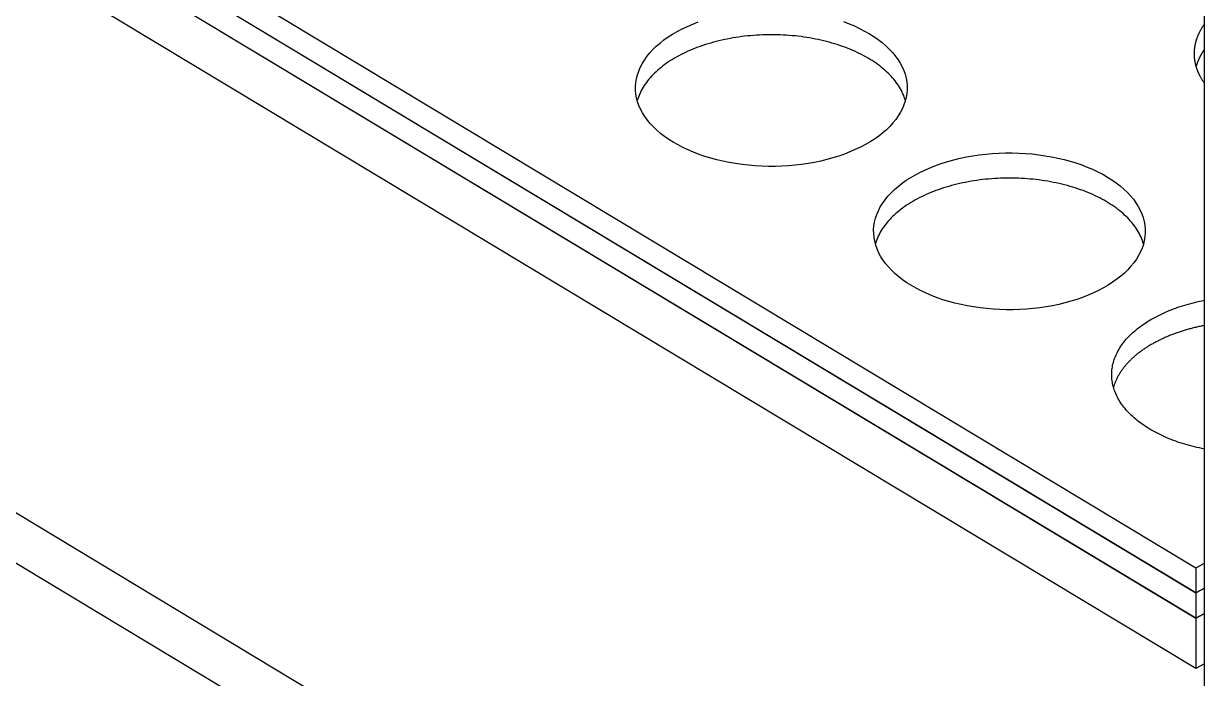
# Model space of a CAD drawing. Extents: x 2.5 to 24.6, y 0.9 to 36.2.
# Drawn here: x 10.729 to 15.51, y 6.197 to 8.848 of the extents above; entities that cross this region are included whole.
import ezdxf

# ---------------------------------------------------------------- set-up
doc = ezdxf.new("R2010")
doc.units = 0
doc.layers.get('0').update_dxf_attribs({"linetype": 'CONTINUOUS'})
doc.layers.add('RAILS', color=254, linetype='CONTINUOUS')

# ---------------------------------------------------------------- blocks, each defined once
blk = doc.blocks.new('A$C41153C96')
at = {"color": 0, "linetype": 'CONTINUOUS', "extrusion": (1e-16, 0.816497, 0.57735)}
for p, q in [((8.6871, -5.0038), (8.6871, 14.388)), ((0.6922, 4.8906), (8.6527, 0.0989)), ((0.6922, 4.7885), (8.6527, -0.0032)), ((8.6527, -0.0032), (0.6922, 4.7885)), ((0.6922, 4.6864), (8.6527, -0.1053)), ((8.6527, -0.1053), (0.6922, 4.6864)), ((8.6527, -0.3094), (0.6922, 4.4823)), ((0.6922, 2.2369), (8.6527, -2.5547)), ((8.6527, -2.7589), (0.6922, 2.0328)), ((8.6527, 0.0989), (8.6871, 0.1179)), ((8.6527, 0.0989), (8.6527, -0.0032)), ((8.6527, -0.0032), (8.6871, 0.0158)), ((8.6871, 0.0158), (8.6527, -0.0032)), ((8.6527, -0.0032), (8.6527, -0.1053)), ((8.6527, -0.1053), (8.6871, -0.0862)), ((8.6871, -0.0862), (8.6527, -0.1053)), ((8.6527, -0.1053), (8.6527, -0.3094)), ((8.6871, -0.2903), (8.6527, -0.3094))]:
    blk.add_line(p, q, dxfattribs=at)
at = {"color": 0, "linetype": 'CONTINUOUS'}
for points in [[(7.3142, 1.8124, 0), (7.2943, 1.8019, 0), (7.2735, 1.7919, 0), (7.2519, 1.7826, 0), (7.2295, 1.7739, 0), (7.2064, 1.7658, 0), (7.1826, 1.7584, 0), (7.1583, 1.7517, 0), (7.1334, 1.7457, 0), (7.108, 1.7404, 0), (7.0822, 1.7358, 0), (7.056, 1.732, 0), (7.0296, 1.7289, 0), (7.0029, 1.7265, 0), (6.976, 1.7249, 0), (6.949, 1.7241, 0), (6.9221, 1.7241, 0), (6.8951, 1.7248, 0), (6.8682, 1.7263, 0), (6.8415, 1.7285, 0), (6.815, 1.7315, 0), (6.7888, 1.7352, 0), (6.7629, 1.7397, 0), (6.7375, 1.7449, 0), (6.7125, 1.7508, 0), (6.6881, 1.7574, 0), (6.6642, 1.7647, 0), (6.641, 1.7726, 0), (6.6185, 1.7812, 0), (6.5968, 1.7905, 0), (6.5758, 1.8003, 0), (6.5557, 1.8108, 0), (6.5366, 1.8217, 0), (6.5184, 1.8332, 0), (6.5012, 1.8453, 0), (6.485, 1.8577, 0), (6.4699, 1.8707, 0), (6.456, 1.884, 0), (6.4432, 1.8977, 0), (6.4315, 1.9118, 0), (6.4211, 1.9262, 0), (6.4119, 1.9408, 0), (6.404, 1.9557, 0), (6.3973, 1.9708, 0), (6.392, 1.9861, 0), (6.3879, 2.0015, 0), (6.3852, 2.017, 0), (6.3837, 2.0326, 0), (6.3836, 2.0482, 0), (6.3849, 2.0637, 0), (6.3874, 2.0793, 0), (6.3913, 2.0947, 0), (6.3964, 2.11, 0), (6.4029, 2.1251, 0), (6.4107, 2.14, 0), (6.4196, 2.1547, 0), (6.4299, 2.1692, 0), (6.4413, 2.1833, 0), (6.454, 2.197, 0), (6.4678, 2.2104, 0), (6.4827, 2.2234, 0), (6.4987, 2.236, 0), (6.5157, 2.2481, 0), (6.5338, 2.2597, 0), (6.5528, 2.2707, 0), (6.5727, 2.2812, 0), (6.5935, 2.2912, 0), (6.6152, 2.3005, 0), (6.6376, 2.3092, 0)], [(7.226, 2.3104, 0), (7.2485, 2.3018, 0), (7.2703, 2.2926, 0), (7.2912, 2.2828, 0), (7.3113, 2.2723, 0), (7.3304, 2.2614, 0), (7.3487, 2.2498, 0), (7.3659, 2.2378, 0), (7.382, 2.2253, 0), (7.3971, 2.2124, 0), (7.4111, 2.1991, 0), (7.4239, 2.1854, 0), (7.4355, 2.1713, 0), (7.4459, 2.1569, 0), (7.4551, 2.1423, 0), (7.463, 2.1274, 0), (7.4697, 2.1123, 0), (7.4751, 2.097, 0), (7.4791, 2.0816, 0), (7.4819, 2.0661, 0), (7.4833, 2.0505, 0), (7.4834, 2.0349, 0), (7.4822, 2.0194, 0), (7.4796, 2.0038, 0), (7.4758, 1.9884, 0), (7.4706, 1.9731, 0), (7.4641, 1.958, 0), (7.4564, 1.943, 0), (7.4474, 1.9284, 0), (7.4372, 1.9139, 0), (7.4257, 1.8998, 0), (7.4131, 1.8861, 0), (7.3993, 1.8726, 0), (7.3844, 1.8597, 0), (7.3684, 1.8471, 0), (7.3513, 1.835, 0), (7.3333, 1.8234, 0), (7.3142, 1.8124, 0)], [(8.6871, 2.0612, 0), (8.6858, 2.063, 0), (8.6846, 2.0647, 0), (8.6834, 2.0665, 0), (8.6822, 2.0683, 0), (8.6811, 2.0701, 0), (8.6799, 2.0719, 0), (8.6788, 2.0737, 0), (8.6777, 2.0755, 0), (8.6766, 2.0773, 0), (8.6755, 2.0791, 0), (8.6745, 2.0809, 0), (8.6735, 2.0827, 0), (8.6725, 2.0846, 0), (8.6715, 2.0864, 0), (8.6705, 2.0882, 0), (8.6695, 2.09, 0), (8.6686, 2.0919, 0), (8.6677, 2.0937, 0), (8.6668, 2.0956, 0), (8.6659, 2.0974, 0), (8.6651, 2.0993, 0), (8.6642, 2.1011, 0), (8.6634, 2.1029, 0), (8.6626, 2.1048, 0), (8.6618, 2.1067, 0), (8.6611, 2.1085, 0), (8.6603, 2.1104, 0), (8.6596, 2.1122, 0), (8.6589, 2.1141, 0), (8.6582, 2.116, 0), (8.6576, 2.1179, 0), (8.6569, 2.1197, 0), (8.6563, 2.1216, 0), (8.6557, 2.1235, 0), (8.6551, 2.1254, 0), (8.6545, 2.1273, 0), (8.654, 2.1292, 0), (8.6534, 2.131, 0), (8.6529, 2.1329, 0), (8.6525, 2.1348, 0), (8.652, 2.1367, 0), (8.6515, 2.1386, 0), (8.6511, 2.1405, 0), (8.6507, 2.1424, 0), (8.6503, 2.1443, 0), (8.65, 2.1462, 0), (8.6496, 2.1481, 0), (8.6493, 2.15, 0), (8.649, 2.1519, 0), (8.6487, 2.1538, 0), (8.6484, 2.1557, 0), (8.6482, 2.1576, 0), (8.6479, 2.1595, 0), (8.6477, 2.1614, 0), (8.6475, 2.1633, 0), (8.6474, 2.1653, 0), (8.6472, 2.1672, 0), (8.6471, 2.1691, 0), (8.647, 2.171, 0), (8.6469, 2.1729, 0), (8.6468, 2.1748, 0), (8.6468, 2.1767, 0), (8.6467, 2.1786, 0), (8.6467, 2.1806, 0), (8.6467, 2.1825, 0), (8.6468, 2.1844, 0), (8.6468, 2.1863, 0), (8.6469, 2.1882, 0), (8.647, 2.1901, 0), (8.6471, 2.192, 0), (8.6472, 2.1939, 0), (8.6474, 2.1958, 0), (8.6475, 2.1978, 0), (8.6477, 2.1997, 0), (8.6479, 2.2016, 0), (8.6482, 2.2035, 0), (8.6484, 2.2054, 0), (8.6487, 2.2073, 0), (8.649, 2.2092, 0), (8.6493, 2.2111, 0), (8.6496, 2.213, 0), (8.65, 2.2149, 0), (8.6503, 2.2168, 0), (8.6507, 2.2187, 0), (8.6511, 2.2206, 0), (8.6515, 2.2225, 0), (8.652, 2.2244, 0), (8.6525, 2.2263, 0), (8.6529, 2.2282, 0), (8.6534, 2.2301, 0), (8.654, 2.2319, 0), (8.6545, 2.2338, 0), (8.6551, 2.2357, 0), (8.6557, 2.2376, 0), (8.6563, 2.2395, 0), (8.6569, 2.2414, 0), (8.6576, 2.2432, 0), (8.6582, 2.2451, 0), (8.6589, 2.247, 0), (8.6596, 2.2489, 0), (8.6603, 2.2507, 0), (8.6611, 2.2526, 0), (8.6618, 2.2544, 0), (8.6626, 2.2563, 0), (8.6634, 2.2582, 0), (8.6642, 2.26, 0), (8.6651, 2.2619, 0), (8.6659, 2.2637, 0), (8.6668, 2.2656, 0), (8.6677, 2.2674, 0), (8.6686, 2.2692, 0), (8.6695, 2.2711, 0), (8.6705, 2.2729, 0), (8.6715, 2.2747, 0), (8.6725, 2.2765, 0), (8.6735, 2.2784, 0), (8.6745, 2.2802, 0), (8.6755, 2.282, 0), (8.6766, 2.2838, 0), (8.6777, 2.2856, 0), (8.6788, 2.2874, 0), (8.6799, 2.2892, 0), (8.6811, 2.291, 0), (8.6822, 2.2928, 0), (8.6834, 2.2946, 0), (8.6846, 2.2964, 0), (8.6858, 2.2982, 0), (8.6871, 2.2999, 0)], [(7.4764, 1.9905, 0), (7.4743, 1.9974, 0), (7.472, 2.0043, 0), (7.4694, 2.0111, 0), (7.4665, 2.0179, 0), (7.4634, 2.0246, 0), (7.46, 2.0314, 0), (7.4564, 2.038, 0), (7.4525, 2.0446, 0), (7.4483, 2.0512, 0), (7.444, 2.0577, 0), (7.4393, 2.0642, 0), (7.4344, 2.0706, 0), (7.4293, 2.0769, 0), (7.424, 2.0832, 0), (7.4184, 2.0894, 0), (7.4125, 2.0955, 0), (7.4065, 2.1016, 0), (7.4002, 2.1076, 0), (7.3936, 2.1134, 0), (7.3869, 2.1193, 0), (7.3799, 2.125, 0), (7.3727, 2.1306, 0), (7.3653, 2.1362, 0), (7.3577, 2.1416, 0), (7.3499, 2.1469, 0), (7.3419, 2.1522, 0), (7.3337, 2.1573, 0), (7.3253, 2.1623, 0), (7.3167, 2.1673, 0), (7.3079, 2.1721, 0), (7.2989, 2.1768, 0), (7.2898, 2.1814, 0), (7.2805, 2.1859, 0), (7.271, 2.1902, 0), (7.2614, 2.1944, 0), (7.2516, 2.1986, 0), (7.2416, 2.2025, 0), (7.2315, 2.2064, 0), (7.2213, 2.2101, 0), (7.2109, 2.2137, 0), (7.2003, 2.2172, 0), (7.1897, 2.2205, 0), (7.1789, 2.2237, 0), (7.168, 2.2267, 0), (7.157, 2.2296, 0), (7.1459, 2.2324, 0), (7.1346, 2.235, 0), (7.1233, 2.2375, 0), (7.1119, 2.2399, 0), (7.1004, 2.242, 0), (7.0888, 2.2441, 0), (7.0772, 2.246, 0), (7.0655, 2.2477, 0), (7.0537, 2.2494, 0), (7.0418, 2.2508, 0), (7.0299, 2.2521, 0), (7.018, 2.2533, 0), (7.006, 2.2542, 0), (6.994, 2.2551, 0), (6.9819, 2.2558, 0), (6.9698, 2.2563, 0), (6.9577, 2.2567, 0), (6.9456, 2.2569, 0), (6.9335, 2.257, 0), (6.9214, 2.2569, 0), (6.9093, 2.2567, 0), (6.8972, 2.2563, 0), (6.8851, 2.2558, 0), (6.8731, 2.2551, 0), (6.8611, 2.2542, 0), (6.8491, 2.2533, 0), (6.8371, 2.2521, 0), (6.8252, 2.2508, 0), (6.8134, 2.2494, 0), (6.8016, 2.2477, 0), (6.7899, 2.246, 0), (6.7782, 2.2441, 0), (6.7666, 2.242, 0), (6.7551, 2.2399, 0), (6.7437, 2.2375, 0), (6.7324, 2.235, 0), (6.7212, 2.2324, 0), (6.71, 2.2296, 0), (6.699, 2.2267, 0), (6.6881, 2.2237, 0), (6.6774, 2.2205, 0), (6.6667, 2.2172, 0), (6.6562, 2.2137, 0), (6.6458, 2.2101, 0), (6.6355, 2.2064, 0), (6.6254, 2.2025, 0), (6.6155, 2.1986, 0), (6.6057, 2.1944, 0), (6.596, 2.1902, 0), (6.5865, 2.1859, 0), (6.5772, 2.1814, 0), (6.5681, 2.1768, 0), (6.5591, 2.1721, 0), (6.5503, 2.1673, 0), (6.5418, 2.1623, 0), (6.5334, 2.1573, 0), (6.5251, 2.1522, 0), (6.5171, 2.1469, 0), (6.5093, 2.1416, 0), (6.5017, 2.1362, 0), (6.4943, 2.1306, 0), (6.4871, 2.125, 0), (6.4802, 2.1193, 0), (6.4734, 2.1134, 0), (6.4669, 2.1076, 0), (6.4606, 2.1016, 0), (6.4545, 2.0955, 0), (6.4487, 2.0894, 0), (6.4431, 2.0832, 0), (6.4377, 2.0769, 0), (6.4326, 2.0706, 0), (6.4277, 2.0642, 0), (6.4231, 2.0577, 0), (6.4187, 2.0512, 0), (6.4146, 2.0446, 0), (6.4107, 2.038, 0), (6.407, 2.0314, 0), (6.4037, 2.0246, 0), (6.4005, 2.0179, 0), (6.3977, 2.0111, 0), (6.3951, 2.0043, 0), (6.3928, 1.9974, 0), (6.3907, 1.9905, 0)], [(8.6871, 2.1979, 0), (8.6867, 2.1974, 0), (8.6863, 2.1968, 0), (8.686, 2.1963, 0), (8.6856, 2.1958, 0), (8.6853, 2.1953, 0), (8.6849, 2.1948, 0), (8.6846, 2.1942, 0), (8.6842, 2.1937, 0), (8.6839, 2.1932, 0), (8.6835, 2.1927, 0), (8.6832, 2.1922, 0), (8.6828, 2.1917, 0), (8.6825, 2.1911, 0), (8.6822, 2.1906, 0), (8.6818, 2.1901, 0), (8.6815, 2.1896, 0), (8.6811, 2.1891, 0), (8.6808, 2.1885, 0), (8.6805, 2.188, 0), (8.6801, 2.1875, 0), (8.6798, 2.187, 0), (8.6795, 2.1864, 0), (8.6792, 2.1859, 0), (8.6788, 2.1854, 0), (8.6785, 2.1849, 0), (8.6782, 2.1843, 0), (8.6779, 2.1838, 0), (8.6776, 2.1833, 0), (8.6772, 2.1828, 0), (8.6769, 2.1823, 0), (8.6766, 2.1817, 0), (8.6763, 2.1812, 0), (8.676, 2.1807, 0), (8.6757, 2.1801, 0), (8.6754, 2.1796, 0), (8.6751, 2.1791, 0), (8.6748, 2.1786, 0), (8.6745, 2.178, 0), (8.6741, 2.1775, 0), (8.6738, 2.177, 0), (8.6736, 2.1765, 0), (8.6733, 2.1759, 0), (8.673, 2.1754, 0), (8.6727, 2.1749, 0), (8.6724, 2.1743, 0), (8.6721, 2.1738, 0), (8.6718, 2.1733, 0), (8.6715, 2.1728, 0), (8.6712, 2.1722, 0), (8.6709, 2.1717, 0), (8.6707, 2.1712, 0), (8.6704, 2.1706, 0), (8.6701, 2.1701, 0), (8.6698, 2.1696, 0), (8.6696, 2.169, 0), (8.6693, 2.1685, 0), (8.669, 2.168, 0), (8.6687, 2.1674, 0), (8.6685, 2.1669, 0), (8.6682, 2.1664, 0), (8.6679, 2.1658, 0), (8.6677, 2.1653, 0), (8.6674, 2.1648, 0), (8.6671, 2.1642, 0), (8.6669, 2.1637, 0), (8.6666, 2.1632, 0), (8.6664, 2.1626, 0), (8.6661, 2.1621, 0), (8.6659, 2.1616, 0), (8.6656, 2.161, 0), (8.6654, 2.1605, 0), (8.6651, 2.1599, 0), (8.6649, 2.1594, 0), (8.6646, 2.1589, 0), (8.6644, 2.1583, 0), (8.6641, 2.1578, 0), (8.6639, 2.1572, 0), (8.6637, 2.1567, 0), (8.6634, 2.1562, 0), (8.6632, 2.1556, 0), (8.663, 2.1551, 0), (8.6627, 2.1546, 0), (8.6625, 2.154, 0), (8.6623, 2.1535, 0), (8.6621, 2.1529, 0), (8.6618, 2.1524, 0), (8.6616, 2.1519, 0), (8.6614, 2.1513, 0), (8.6612, 2.1508, 0), (8.6609, 2.1502, 0), (8.6607, 2.1497, 0), (8.6605, 2.1492, 0), (8.6603, 2.1486, 0), (8.6601, 2.1481, 0), (8.6599, 2.1475, 0), (8.6597, 2.147, 0), (8.6595, 2.1464, 0), (8.6593, 2.1459, 0), (8.6591, 2.1454, 0), (8.6588, 2.1448, 0), (8.6586, 2.1443, 0), (8.6585, 2.1437, 0), (8.6583, 2.1432, 0), (8.6581, 2.1426, 0), (8.6579, 2.1421, 0), (8.6577, 2.1416, 0), (8.6575, 2.141, 0), (8.6573, 2.1405, 0), (8.6571, 2.1399, 0), (8.6569, 2.1394, 0), (8.6567, 2.1388, 0), (8.6566, 2.1383, 0), (8.6564, 2.1377, 0), (8.6562, 2.1372, 0), (8.656, 2.1366, 0), (8.6558, 2.1361, 0), (8.6557, 2.1355, 0), (8.6555, 2.135, 0), (8.6553, 2.1345, 0), (8.6552, 2.1339, 0), (8.655, 2.1334, 0), (8.6548, 2.1328, 0), (8.6547, 2.1323, 0), (8.6545, 2.1317, 0), (8.6543, 2.1312, 0), (8.6542, 2.1306, 0), (8.654, 2.1301, 0), (8.6539, 2.1295, 0)], [(8.2784, 1.232, 0), (8.2585, 1.2215, 0), (8.2377, 1.2116, 0), (8.216, 1.2022, 0), (8.1936, 1.1935, 0), (8.1705, 1.1855, 0), (8.1468, 1.1781, 0), (8.1224, 1.1714, 0), (8.0975, 1.1653, 0), (8.0721, 1.16, 0), (8.0463, 1.1555, 0), (8.0202, 1.1516, 0), (7.9937, 1.1485, 0), (7.967, 1.1462, 0), (7.9402, 1.1446, 0), (7.9132, 1.1438, 0), (7.8862, 1.1437, 0), (7.8593, 1.1444, 0), (7.8324, 1.1459, 0), (7.8057, 1.1481, 0), (7.7792, 1.1511, 0), (7.753, 1.1548, 0), (7.7271, 1.1593, 0), (7.7016, 1.1645, 0), (7.6767, 1.1704, 0), (7.6522, 1.177, 0), (7.6284, 1.1843, 0), (7.6052, 1.1923, 0), (7.5827, 1.2009, 0), (7.5609, 1.2101, 0), (7.54, 1.22, 0), (7.5199, 1.2304, 0), (7.5008, 1.2414, 0), (7.4825, 1.2529, 0), (7.4653, 1.2649, 0), (7.4492, 1.2774, 0), (7.4341, 1.2903, 0), (7.4201, 1.3036, 0), (7.4073, 1.3174, 0), (7.3957, 1.3314, 0), (7.3853, 1.3458, 0), (7.3761, 1.3605, 0), (7.3681, 1.3754, 0), (7.3615, 1.3905, 0), (7.3561, 1.4057, 0), (7.3521, 1.4211, 0), (7.3493, 1.4366, 0), (7.3479, 1.4522, 0), (7.3478, 1.4678, 0), (7.349, 1.4834, 0), (7.3516, 1.4989, 0), (7.3554, 1.5143, 0), (7.3606, 1.5296, 0), (7.3671, 1.5447, 0), (7.3748, 1.5597, 0), (7.3838, 1.5744, 0), (7.394, 1.5888, 0), (7.4055, 1.6029, 0), (7.4181, 1.6167, 0), (7.4319, 1.6301, 0), (7.4468, 1.6431, 0), (7.4628, 1.6556, 0), (7.4799, 1.6677, 0), (7.4979, 1.6793, 0), (7.517, 1.6904, 0), (7.5369, 1.7009, 0), (7.5577, 1.7108, 0), (7.5793, 1.7201, 0), (7.6017, 1.7288, 0), (7.6248, 1.7369, 0), (7.6486, 1.7443, 0), (7.6729, 1.751, 0), (7.6978, 1.757, 0), (7.7232, 1.7623, 0), (7.749, 1.7669, 0), (7.7752, 1.7708, 0), (7.8017, 1.7738, 0), (7.8283, 1.7762, 0), (7.8552, 1.7778, 0), (7.8822, 1.7786, 0), (7.9091, 1.7787, 0), (7.9361, 1.7779, 0), (7.963, 1.7765, 0), (7.9897, 1.7743, 0), (8.0162, 1.7713, 0), (8.0424, 1.7675, 0), (8.0683, 1.7631, 0), (8.0937, 1.7579, 0), (8.1187, 1.752, 0), (8.1432, 1.7453, 0), (8.167, 1.7381, 0), (8.1902, 1.7301, 0), (8.2127, 1.7215, 0), (8.2345, 1.7122, 0), (8.2554, 1.7024, 0), (8.2754, 1.692, 0), (8.2946, 1.681, 0), (8.3128, 1.6695, 0), (8.33, 1.6575, 0), (8.3462, 1.645, 0), (8.3613, 1.6321, 0), (8.3752, 1.6187, 0), (8.388, 1.605, 0), (8.3997, 1.5909, 0), (8.4101, 1.5766, 0), (8.4193, 1.5619, 0), (8.4272, 1.547, 0), (8.4339, 1.5319, 0), (8.4392, 1.5166, 0), (8.4433, 1.5012, 0), (8.446, 1.4857, 0), (8.4475, 1.4702, 0), (8.4476, 1.4546, 0), (8.4463, 1.439, 0), (8.4438, 1.4235, 0), (8.4399, 1.4081, 0), (8.4348, 1.3927, 0), (8.4283, 1.3776, 0), (8.4206, 1.3627, 0), (8.4116, 1.348, 0), (8.4013, 1.3336, 0), (8.3899, 1.3195, 0), (8.3772, 1.3057, 0), (8.3634, 1.2923, 0), (8.3485, 1.2793, 0), (8.3325, 1.2668, 0), (8.3155, 1.2547, 0), (8.2974, 1.2431, 0), (8.2784, 1.232, 0)], [(8.4405, 1.4102, 0), (8.4384, 1.417, 0), (8.4361, 1.4239, 0), (8.4335, 1.4307, 0), (8.4306, 1.4375, 0), (8.4275, 1.4443, 0), (8.4241, 1.451, 0), (8.4205, 1.4577, 0), (8.4166, 1.4643, 0), (8.4125, 1.4709, 0), (8.4081, 1.4774, 0), (8.4035, 1.4838, 0), (8.3986, 1.4902, 0), (8.3935, 1.4966, 0), (8.3881, 1.5029, 0), (8.3825, 1.5091, 0), (8.3767, 1.5152, 0), (8.3706, 1.5212, 0), (8.3643, 1.5272, 0), (8.3578, 1.5331, 0), (8.351, 1.5389, 0), (8.3441, 1.5446, 0), (8.3369, 1.5502, 0), (8.3295, 1.5558, 0), (8.3219, 1.5612, 0), (8.3141, 1.5666, 0), (8.3061, 1.5718, 0), (8.2979, 1.577, 0), (8.2895, 1.582, 0), (8.2808, 1.5869, 0), (8.2721, 1.5917, 0), (8.2631, 1.5964, 0), (8.254, 1.601, 0), (8.2447, 1.6055, 0), (8.2352, 1.6099, 0), (8.2255, 1.6141, 0), (8.2157, 1.6182, 0), (8.2058, 1.6222, 0), (8.1957, 1.626, 0), (8.1854, 1.6297, 0), (8.175, 1.6333, 0), (8.1645, 1.6368, 0), (8.1538, 1.6401, 0), (8.1431, 1.6433, 0), (8.1322, 1.6464, 0), (8.1212, 1.6493, 0), (8.11, 1.652, 0), (8.0988, 1.6547, 0), (8.0875, 1.6571, 0), (8.0761, 1.6595, 0), (8.0646, 1.6617, 0), (8.053, 1.6637, 0), (8.0413, 1.6656, 0), (8.0296, 1.6674, 0), (8.0178, 1.669, 0), (8.006, 1.6704, 0), (7.9941, 1.6718, 0), (7.9821, 1.6729, 0), (7.9701, 1.6739, 0), (7.9581, 1.6747, 0), (7.9461, 1.6754, 0), (7.934, 1.676, 0), (7.9219, 1.6764, 0), (7.9098, 1.6766, 0), (7.8977, 1.6767, 0), (7.8856, 1.6766, 0), (7.8735, 1.6764, 0), (7.8614, 1.676, 0), (7.8493, 1.6754, 0), (7.8372, 1.6747, 0), (7.8252, 1.6739, 0), (7.8132, 1.6729, 0), (7.8013, 1.6718, 0), (7.7894, 1.6704, 0), (7.7775, 1.669, 0), (7.7657, 1.6674, 0), (7.754, 1.6656, 0), (7.7424, 1.6637, 0), (7.7308, 1.6617, 0), (7.7193, 1.6595, 0), (7.7079, 1.6571, 0), (7.6966, 1.6547, 0), (7.6853, 1.652, 0), (7.6742, 1.6493, 0), (7.6632, 1.6464, 0), (7.6523, 1.6433, 0), (7.6415, 1.6401, 0), (7.6309, 1.6368, 0), (7.6203, 1.6333, 0), (7.61, 1.6297, 0), (7.5997, 1.626, 0), (7.5896, 1.6222, 0), (7.5796, 1.6182, 0), (7.5698, 1.6141, 0), (7.5602, 1.6099, 0), (7.5507, 1.6055, 0), (7.5414, 1.601, 0), (7.5323, 1.5964, 0), (7.5233, 1.5917, 0), (7.5145, 1.5869, 0), (7.5059, 1.582, 0), (7.4975, 1.577, 0), (7.4893, 1.5718, 0), (7.4813, 1.5666, 0), (7.4735, 1.5612, 0), (7.4659, 1.5558, 0), (7.4585, 1.5502, 0), (7.4513, 1.5446, 0), (7.4443, 1.5389, 0), (7.4376, 1.5331, 0), (7.431, 1.5272, 0), (7.4248, 1.5212, 0), (7.4187, 1.5152, 0), (7.4128, 1.5091, 0), (7.4072, 1.5029, 0), (7.4019, 1.4966, 0), (7.3968, 1.4902, 0), (7.3919, 1.4838, 0), (7.3872, 1.4774, 0), (7.3829, 1.4709, 0), (7.3787, 1.4643, 0), (7.3748, 1.4577, 0), (7.3712, 1.451, 0), (7.3678, 1.4443, 0), (7.3647, 1.4375, 0), (7.3618, 1.4307, 0), (7.3593, 1.4239, 0), (7.3569, 1.417, 0), (7.3548, 1.4102, 0)], [(8.6871, 0.5797, 0), (8.6769, 0.5818, 0), (8.6669, 0.5839, 0), (8.6569, 0.5861, 0), (8.647, 0.5885, 0), (8.6372, 0.591, 0), (8.6274, 0.5936, 0), (8.6178, 0.5963, 0), (8.6082, 0.5991, 0), (8.5987, 0.602, 0), (8.5894, 0.605, 0), (8.5801, 0.6081, 0), (8.571, 0.6113, 0), (8.5619, 0.6146, 0), (8.553, 0.6181, 0), (8.5442, 0.6216, 0), (8.5355, 0.6252, 0), (8.5269, 0.6289, 0), (8.5185, 0.6328, 0), (8.5102, 0.6367, 0), (8.502, 0.6407, 0), (8.494, 0.6448, 0), (8.4861, 0.649, 0), (8.4783, 0.6532, 0), (8.4707, 0.6576, 0), (8.4632, 0.662, 0), (8.4559, 0.6666, 0), (8.4488, 0.6712, 0), (8.4418, 0.6758, 0), (8.4349, 0.6806, 0), (8.4283, 0.6855, 0), (8.4217, 0.6904, 0), (8.4154, 0.6954, 0), (8.4092, 0.7004, 0), (8.4032, 0.7055, 0), (8.3974, 0.7107, 0), (8.3917, 0.716, 0), (8.3863, 0.7213, 0), (8.381, 0.7267, 0), (8.3758, 0.7321, 0), (8.3709, 0.7376, 0), (8.3662, 0.7432, 0), (8.3616, 0.7488, 0), (8.3573, 0.7544, 0), (8.3531, 0.7601, 0), (8.3491, 0.7659, 0), (8.3453, 0.7717, 0), (8.3417, 0.7775, 0), (8.3384, 0.7834, 0), (8.3352, 0.7893, 0), (8.3322, 0.7952, 0), (8.3294, 0.8012, 0), (8.3268, 0.8072, 0), (8.3244, 0.8133, 0), (8.3223, 0.8193, 0), (8.3203, 0.8254, 0), (8.3185, 0.8315, 0), (8.317, 0.8376, 0), (8.3156, 0.8438, 0), (8.3145, 0.8499, 0), (8.3135, 0.8561, 0), (8.3128, 0.8623, 0), (8.3123, 0.8684, 0), (8.3119, 0.8746, 0), (8.3118, 0.8808, 0), (8.3119, 0.887, 0), (8.3123, 0.8932, 0), (8.3128, 0.8994, 0), (8.3135, 0.9056, 0), (8.3145, 0.9117, 0), (8.3156, 0.9179, 0), (8.317, 0.924, 0), (8.3185, 0.9301, 0), (8.3203, 0.9362, 0), (8.3223, 0.9423, 0), (8.3244, 0.9484, 0), (8.3268, 0.9544, 0), (8.3294, 0.9604, 0), (8.3322, 0.9664, 0), (8.3352, 0.9723, 0), (8.3384, 0.9783, 0), (8.3417, 0.9841, 0), (8.3453, 0.99, 0), (8.3491, 0.9957, 0), (8.3531, 1.0015, 0), (8.3573, 1.0072, 0), (8.3616, 1.0129, 0), (8.3662, 1.0185, 0), (8.3709, 1.024, 0), (8.3758, 1.0295, 0), (8.381, 1.0349, 0), (8.3863, 1.0403, 0), (8.3917, 1.0456, 0), (8.3974, 1.0509, 0), (8.4032, 1.0561, 0), (8.4092, 1.0612, 0), (8.4154, 1.0663, 0), (8.4217, 1.0713, 0), (8.4283, 1.0762, 0), (8.4349, 1.081, 0), (8.4418, 1.0858, 0), (8.4488, 1.0905, 0), (8.4559, 1.0951, 0), (8.4632, 1.0996, 0), (8.4707, 1.1041, 0), (8.4783, 1.1084, 0), (8.4861, 1.1127, 0), (8.494, 1.1169, 0), (8.502, 1.121, 0), (8.5102, 1.125, 0), (8.5185, 1.1289, 0), (8.5269, 1.1327, 0), (8.5355, 1.1364, 0), (8.5442, 1.1401, 0), (8.553, 1.1436, 0), (8.5619, 1.147, 0), (8.571, 1.1503, 0), (8.5801, 1.1535, 0), (8.5894, 1.1567, 0), (8.5987, 1.1597, 0), (8.6082, 1.1626, 0), (8.6178, 1.1654, 0), (8.6274, 1.1681, 0), (8.6372, 1.1707, 0), (8.647, 1.1731, 0), (8.6569, 1.1755, 0), (8.6669, 1.1777, 0), (8.6769, 1.1799, 0), (8.6871, 1.1819, 0)], [(8.6871, 1.0798, 0), (8.6827, 1.079, 0), (8.6782, 1.0781, 0), (8.6738, 1.0772, 0), (8.6695, 1.0762, 0), (8.6651, 1.0753, 0), (8.6608, 1.0743, 0), (8.6564, 1.0733, 0), (8.6521, 1.0723, 0), (8.6478, 1.0713, 0), (8.6435, 1.0702, 0), (8.6392, 1.0691, 0), (8.635, 1.068, 0), (8.6307, 1.0669, 0), (8.6265, 1.0658, 0), (8.6223, 1.0646, 0), (8.6181, 1.0634, 0), (8.6139, 1.0622, 0), (8.6098, 1.061, 0), (8.6056, 1.0597, 0), (8.6015, 1.0585, 0), (8.5974, 1.0572, 0), (8.5933, 1.0559, 0), (8.5893, 1.0546, 0), (8.5852, 1.0532, 0), (8.5812, 1.0518, 0), (8.5772, 1.0505, 0), (8.5732, 1.0491, 0), (8.5693, 1.0476, 0), (8.5653, 1.0462, 0), (8.5614, 1.0447, 0), (8.5575, 1.0433, 0), (8.5536, 1.0417, 0), (8.5498, 1.0402, 0), (8.5459, 1.0387, 0), (8.5421, 1.0371, 0), (8.5383, 1.0356, 0), (8.5346, 1.034, 0), (8.5308, 1.0324, 0), (8.5271, 1.0307, 0), (8.5234, 1.0291, 0), (8.5198, 1.0274, 0), (8.5161, 1.0257, 0), (8.5125, 1.024, 0), (8.5089, 1.0223, 0), (8.5053, 1.0206, 0), (8.5018, 1.0188, 0), (8.4983, 1.017, 0), (8.4948, 1.0152, 0), (8.4913, 1.0134, 0), (8.4879, 1.0116, 0), (8.4845, 1.0098, 0), (8.4811, 1.0079, 0), (8.4778, 1.0061, 0), (8.4744, 1.0042, 0), (8.4711, 1.0023, 0), (8.4679, 1.0003, 0), (8.4646, 0.9984, 0), (8.4614, 0.9964, 0), (8.4582, 0.9945, 0), (8.4551, 0.9925, 0), (8.4519, 0.9905, 0), (8.4489, 0.9885, 0), (8.4458, 0.9864, 0), (8.4427, 0.9844, 0), (8.4397, 0.9823, 0), (8.4368, 0.9803, 0), (8.4338, 0.9782, 0), (8.4309, 0.9761, 0), (8.428, 0.9739, 0), (8.4252, 0.9718, 0), (8.4223, 0.9697, 0), (8.4195, 0.9675, 0), (8.4168, 0.9653, 0), (8.4141, 0.9632, 0), (8.4114, 0.961, 0), (8.4087, 0.9587, 0), (8.4061, 0.9565, 0), (8.4035, 0.9543, 0), (8.4009, 0.952, 0), (8.3984, 0.9498, 0), (8.3959, 0.9475, 0), (8.3934, 0.9452, 0), (8.391, 0.9429, 0), (8.3886, 0.9406, 0), (8.3863, 0.9383, 0), (8.3839, 0.9359, 0), (8.3816, 0.9336, 0), (8.3794, 0.9312, 0), (8.3772, 0.9288, 0), (8.375, 0.9265, 0), (8.3728, 0.9241, 0), (8.3707, 0.9217, 0), (8.3686, 0.9193, 0), (8.3666, 0.9168, 0), (8.3645, 0.9144, 0), (8.3626, 0.912, 0), (8.3606, 0.9095, 0), (8.3587, 0.9071, 0), (8.3569, 0.9046, 0), (8.355, 0.9021, 0), (8.3532, 0.8996, 0), (8.3515, 0.8971, 0), (8.3498, 0.8946, 0), (8.3481, 0.8921, 0), (8.3464, 0.8896, 0), (8.3448, 0.8871, 0), (8.3432, 0.8845, 0), (8.3417, 0.882, 0), (8.3402, 0.8794, 0), (8.3387, 0.8769, 0), (8.3373, 0.8743, 0), (8.3359, 0.8717, 0), (8.3346, 0.8692, 0), (8.3333, 0.8666, 0), (8.332, 0.864, 0), (8.3308, 0.8614, 0), (8.3296, 0.8588, 0), (8.3284, 0.8562, 0), (8.3273, 0.8536, 0), (8.3262, 0.8509, 0), (8.3252, 0.8483, 0), (8.3242, 0.8457, 0), (8.3232, 0.843, 0), (8.3223, 0.8404, 0), (8.3214, 0.8378, 0), (8.3206, 0.8351, 0), (8.3198, 0.8324, 0), (8.319, 0.8298, 0)]]:
    blk.add_polyline3d(points, dxfattribs=at)

msp = doc.modelspace()

# ---------------------------------------------------------------- block references
at = {"layer": 'RAILS'}
msp.add_blockref('A$C41153C96', (6.8231, 6.546), dxfattribs=at)

doc.saveas('drawing.dxf')
